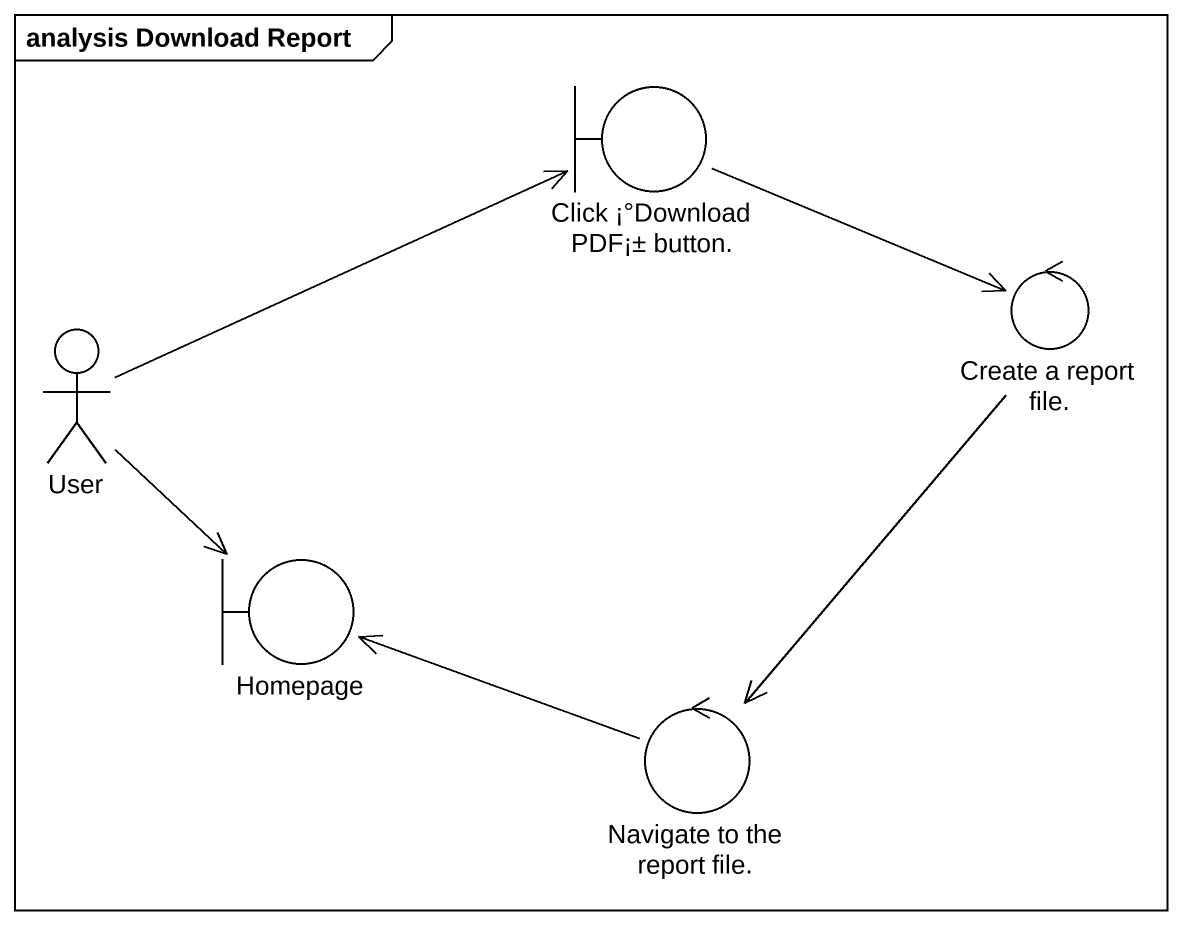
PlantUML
@startuml
mainframe analysis Download Report
boundary "Click ¡°Download PDF¡± button." as Click_Download_PDF_button
control "Create a report file." as Create_a_report_file
actor User
boundary Homepage
control "Navigate to the report file." as Navigate_to_the_report_file
Click_Download_PDF_button -right-> Create_a_report_file
Create_a_report_file --> Navigate_to_the_report_file
User -right-> Click_Download_PDF_button
User --> Homepage
Navigate_to_the_report_file -left-> Homepage
@enduml
